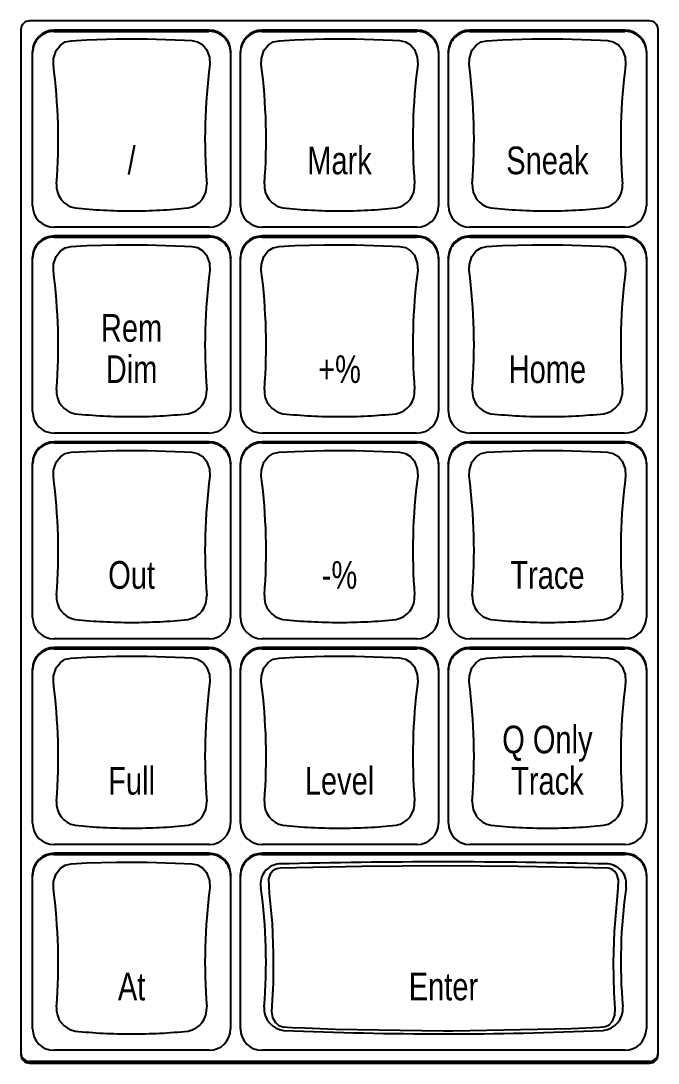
# Model space of a CAD drawing. Header units: inches. Extents: x 0.6 to 61.5, y 0.9 to 41.7.
# Drawn here: x 27.255 to 29.554, y 18.074 to 21.836 of the extents above; entities that cross this region are included whole.
import ezdxf
from ezdxf.enums import TextEntityAlignment as Align

# ---------------------------------------------------------------- set-up
doc = ezdxf.new("R2010")
doc.units = ezdxf.units.IN
doc.header["$MEASUREMENT"] = 0
doc.layers.add('KEYCAP LABELS', color=2, linetype='Continuous')
doc.layers.add('OBJECT', color=7, linetype='Continuous')
doc.styles.get("Standard").update_dxf_attribs({"font": 'arial.ttf'})

msp = doc.modelspace()

# ---------------------------------------------------------------- linework, layer by layer
at = {"layer": 'OBJECT'}
for p, q in [((29.5229, 21.8363), (27.2864, 21.8363)), ((27.2552, 21.8054), (27.2552, 18.1052)), ((27.9342, 21.8028), (27.3752, 21.8028)), ((27.3754, 21.7984), (27.9339, 21.7984)), ((28.6842, 21.8028), (28.1252, 21.8028)), ((28.1254, 21.7984), (28.6839, 21.7984)), ((29.4342, 21.8028), (28.8752, 21.8028)), ((28.8754, 21.7984), (29.4339, 21.7984)), ((29.5542, 18.1052), (29.5542, 21.8054)), ((27.2974, 21.7216), (27.2972, 21.7255)), ((28.0122, 21.7255), (28.0119, 21.7216)), ((28.0474, 21.7216), (28.0472, 21.7255)), ((28.7622, 21.7255), (28.7619, 21.7216)), ((28.7974, 21.7216), (28.7972, 21.7255)), ((29.5122, 21.7255), (29.5119, 21.7216)), ((27.934, 21.0914), (27.3754, 21.0914)), ((28.684, 21.0914), (28.1254, 21.0914)), ((29.434, 21.0914), (28.8754, 21.0914)), ((27.9342, 21.0601), (27.3752, 21.0601)), ((27.3754, 21.0557), (27.9339, 21.0557)), ((28.6842, 21.0601), (28.1252, 21.0601)), ((28.1254, 21.0557), (28.6839, 21.0557)), ((29.4342, 21.0601), (28.8752, 21.0601)), ((28.8754, 21.0557), (29.4339, 21.0557)), ((27.2974, 20.9789), (27.2972, 20.9828)), ((28.0122, 20.9828), (28.0119, 20.9789)), ((28.0474, 20.9789), (28.0472, 20.9828)), ((28.7622, 20.9828), (28.7619, 20.9789)), ((28.7974, 20.9789), (28.7972, 20.9828)), ((29.5122, 20.9828), (29.5119, 20.9789)), ((27.9342, 20.3174), (27.3752, 20.3174)), ((27.934, 20.3487), (27.3754, 20.3487)), ((28.6842, 20.3174), (28.1252, 20.3174)), ((28.684, 20.3487), (28.1254, 20.3487)), ((29.4342, 20.3174), (28.8752, 20.3174)), ((29.434, 20.3487), (28.8754, 20.3487)), ((27.3754, 20.313), (27.9339, 20.313)), ((28.1254, 20.313), (28.6839, 20.313)), ((28.8754, 20.313), (29.4339, 20.313)), ((27.2974, 20.2362), (27.2972, 20.2401)), ((28.0122, 20.2401), (28.0119, 20.2362)), ((28.0474, 20.2362), (28.0472, 20.2401)), ((28.7622, 20.2401), (28.7619, 20.2362)), ((28.7974, 20.2362), (28.7972, 20.2401)), ((29.5122, 20.2401), (29.5119, 20.2362)), ((27.934, 19.606), (27.3754, 19.606)), ((28.684, 19.606), (28.1254, 19.606)), ((29.434, 19.606), (28.8754, 19.606)), ((27.9342, 19.5747), (27.3752, 19.5747)), ((27.3754, 19.5703), (27.9339, 19.5703)), ((28.6842, 19.5747), (28.1252, 19.5747)), ((28.1254, 19.5703), (28.6839, 19.5703)), ((29.4342, 19.5747), (28.8752, 19.5747)), ((28.8754, 19.5703), (29.4339, 19.5703)), ((27.2974, 19.4935), (27.2972, 19.4974)), ((28.0122, 19.4974), (28.0119, 19.4935)), ((28.0474, 19.4935), (28.0472, 19.4974)), ((28.7622, 19.4974), (28.7619, 19.4935)), ((28.7974, 19.4935), (28.7972, 19.4974)), ((29.5122, 19.4974), (29.5119, 19.4935)), ((27.934, 18.8633), (27.3754, 18.8633)), ((28.684, 18.8633), (28.1254, 18.8633)), ((29.434, 18.8633), (28.8754, 18.8633)), ((27.9342, 18.832), (27.3752, 18.832)), ((27.3754, 18.8276), (27.9339, 18.8276)), ((29.4342, 18.832), (28.1252, 18.832)), ((28.1254, 18.8276), (29.4339, 18.8276)), ((27.2974, 18.7508), (27.2972, 18.7547)), ((28.0122, 18.7547), (28.0119, 18.7508)), ((28.0474, 18.7508), (28.0472, 18.7547)), ((29.5122, 18.7547), (29.5119, 18.7508)), ((27.934, 18.1206), (27.3754, 18.1206)), ((29.4343, 18.1206), (28.1254, 18.1206)), ((29.5229, 18.0806), (27.2864, 18.0806)), ((27.2864, 18.0743), (29.5229, 18.0743))]:
    msp.add_line(p, q, dxfattribs=at)
at = {"layer": 'OBJECT', "flags": 128}
for points in [[(27.3726, 21.6782), (27.3726, 21.6782), (27.3732, 21.7002), (27.3822, 21.7287), (27.3977, 21.7488), (27.4155, 21.7602), (27.4366, 21.7647), (27.4932, 21.7677), (27.5999, 21.771), (27.7106, 21.7709), (27.8461, 21.7663), (27.8715, 21.7648), (27.8925, 21.7607), (27.9111, 21.7492), (27.9247, 21.733), (27.9354, 21.7048), (27.9368, 21.6782), (27.9368, 21.6782)], [(28.1226, 21.6782), (28.1226, 21.6782), (28.1232, 21.7002), (28.1322, 21.7287), (28.1477, 21.7488), (28.1655, 21.7602), (28.1866, 21.7647), (28.2432, 21.7677), (28.3499, 21.771), (28.4606, 21.7709), (28.5961, 21.7663), (28.6215, 21.7648), (28.6425, 21.7607), (28.6611, 21.7492), (28.6747, 21.733), (28.6854, 21.7048), (28.6868, 21.6782), (28.6868, 21.6782)], [(28.8726, 21.6782), (28.8726, 21.6782), (28.8732, 21.7002), (28.8822, 21.7287), (28.8977, 21.7488), (28.9155, 21.7602), (28.9366, 21.7647), (28.9932, 21.7677), (29.0999, 21.771), (29.2106, 21.7709), (29.3461, 21.7663), (29.3715, 21.7648), (29.3925, 21.7607), (29.4111, 21.7492), (29.4247, 21.733), (29.4354, 21.7048), (29.4368, 21.6782), (29.4368, 21.6782)], [(27.2974, 21.1685), (27.2974, 21.1685), (27.2974, 21.1686), (27.2974, 21.1688), (27.2974, 21.1696), (27.2974, 21.173), (27.2974, 21.186), (27.2974, 21.238), (27.2974, 21.445), (27.2974, 21.6524), (27.2974, 21.7043), (27.2974, 21.7172), (27.2974, 21.7205), (27.2974, 21.7213), (27.2974, 21.7215), (27.2974, 21.7216), (27.2974, 21.7216), (27.2974, 21.7216), (27.2974, 21.7216), (27.2974, 21.7216)], [(28.0119, 21.7216), (28.0119, 21.7216), (28.0119, 21.7216), (28.0119, 21.7216), (28.0119, 21.7216), (28.0119, 21.7215), (28.0119, 21.7213), (28.0119, 21.7205), (28.0119, 21.7172), (28.0119, 21.7043), (28.0119, 21.6524), (28.0119, 21.445), (28.0119, 21.238), (28.0119, 21.186), (28.0119, 21.173), (28.0119, 21.1696), (28.0119, 21.1688), (28.0119, 21.1686), (28.0119, 21.1685), (28.0119, 21.1685), (28.0119, 21.1685)], [(28.0474, 21.1685), (28.0474, 21.1685), (28.0474, 21.1686), (28.0474, 21.1688), (28.0474, 21.1696), (28.0474, 21.173), (28.0474, 21.186), (28.0474, 21.238), (28.0474, 21.445), (28.0474, 21.6524), (28.0474, 21.7043), (28.0474, 21.7172), (28.0474, 21.7205), (28.0474, 21.7213), (28.0474, 21.7215), (28.0474, 21.7216), (28.0474, 21.7216), (28.0474, 21.7216), (28.0474, 21.7216), (28.0474, 21.7216)], [(28.7619, 21.7216), (28.7619, 21.7216), (28.7619, 21.7216), (28.7619, 21.7216), (28.7619, 21.7216), (28.7619, 21.7215), (28.7619, 21.7213), (28.7619, 21.7205), (28.7619, 21.7172), (28.7619, 21.7043), (28.7619, 21.6524), (28.7619, 21.445), (28.7619, 21.238), (28.7619, 21.186), (28.7619, 21.173), (28.7619, 21.1696), (28.7619, 21.1688), (28.7619, 21.1686), (28.7619, 21.1685), (28.7619, 21.1685), (28.7619, 21.1685)], [(28.7974, 21.1685), (28.7974, 21.1685), (28.7974, 21.1686), (28.7974, 21.1688), (28.7974, 21.1696), (28.7974, 21.173), (28.7974, 21.186), (28.7974, 21.238), (28.7974, 21.445), (28.7974, 21.6524), (28.7974, 21.7043), (28.7974, 21.7172), (28.7974, 21.7205), (28.7974, 21.7213), (28.7974, 21.7215), (28.7974, 21.7216), (28.7974, 21.7216), (28.7974, 21.7216), (28.7974, 21.7216), (28.7974, 21.7216)], [(29.5119, 21.7216), (29.5119, 21.7216), (29.5119, 21.7216), (29.5119, 21.7216), (29.5119, 21.7216), (29.5119, 21.7215), (29.5119, 21.7213), (29.5119, 21.7205), (29.5119, 21.7172), (29.5119, 21.7043), (29.5119, 21.6524), (29.5119, 21.445), (29.5119, 21.238), (29.5119, 21.186), (29.5119, 21.173), (29.5119, 21.1696), (29.5119, 21.1688), (29.5119, 21.1686), (29.5119, 21.1685), (29.5119, 21.1685), (29.5119, 21.1685)], [(27.3726, 20.9355), (27.3726, 20.9355), (27.3732, 20.9575), (27.3822, 20.986), (27.3977, 21.006), (27.4155, 21.0175), (27.4366, 21.022), (27.4932, 21.025), (27.5999, 21.0283), (27.7106, 21.0282), (27.8461, 21.0236), (27.8715, 21.0221), (27.8925, 21.018), (27.9111, 21.0065), (27.9247, 20.9903), (27.9354, 20.9621), (27.9368, 20.9355), (27.9368, 20.9355)], [(28.1226, 20.9355), (28.1226, 20.9355), (28.1232, 20.9575), (28.1322, 20.986), (28.1477, 21.006), (28.1655, 21.0175), (28.1866, 21.022), (28.2432, 21.025), (28.3499, 21.0283), (28.4606, 21.0282), (28.5961, 21.0236), (28.6215, 21.0221), (28.6425, 21.018), (28.6611, 21.0065), (28.6747, 20.9903), (28.6854, 20.9621), (28.6868, 20.9355), (28.6868, 20.9355)], [(28.8726, 20.9355), (28.8726, 20.9355), (28.8732, 20.9575), (28.8822, 20.986), (28.8977, 21.006), (28.9155, 21.0175), (28.9366, 21.022), (28.9932, 21.025), (29.0999, 21.0283), (29.2106, 21.0282), (29.3461, 21.0236), (29.3715, 21.0221), (29.3925, 21.018), (29.4111, 21.0065), (29.4247, 20.9903), (29.4354, 20.9621), (29.4368, 20.9355), (29.4368, 20.9355)], [(27.2974, 20.4258), (27.2974, 20.4258), (27.2974, 20.4259), (27.2974, 20.4261), (27.2974, 20.4269), (27.2974, 20.4303), (27.2974, 20.4433), (27.2974, 20.4953), (27.2974, 20.7023), (27.2974, 20.9097), (27.2974, 20.9616), (27.2974, 20.9745), (27.2974, 20.9778), (27.2974, 20.9786), (27.2974, 20.9788), (27.2974, 20.9789), (27.2974, 20.9789), (27.2974, 20.9789), (27.2974, 20.9789), (27.2974, 20.9789)], [(28.0119, 20.9789), (28.0119, 20.9789), (28.0119, 20.9789), (28.0119, 20.9789), (28.0119, 20.9789), (28.0119, 20.9788), (28.0119, 20.9786), (28.0119, 20.9778), (28.0119, 20.9745), (28.0119, 20.9616), (28.0119, 20.9097), (28.0119, 20.7023), (28.0119, 20.4953), (28.0119, 20.4433), (28.0119, 20.4303), (28.0119, 20.4269), (28.0119, 20.4261), (28.0119, 20.4259), (28.0119, 20.4258), (28.0119, 20.4258), (28.0119, 20.4258)], [(28.0474, 20.4258), (28.0474, 20.4258), (28.0474, 20.4259), (28.0474, 20.4261), (28.0474, 20.4269), (28.0474, 20.4303), (28.0474, 20.4433), (28.0474, 20.4953), (28.0474, 20.7023), (28.0474, 20.9097), (28.0474, 20.9616), (28.0474, 20.9745), (28.0474, 20.9778), (28.0474, 20.9786), (28.0474, 20.9788), (28.0474, 20.9789), (28.0474, 20.9789), (28.0474, 20.9789), (28.0474, 20.9789), (28.0474, 20.9789)], [(28.7619, 20.9789), (28.7619, 20.9789), (28.7619, 20.9789), (28.7619, 20.9789), (28.7619, 20.9789), (28.7619, 20.9788), (28.7619, 20.9786), (28.7619, 20.9778), (28.7619, 20.9745), (28.7619, 20.9616), (28.7619, 20.9097), (28.7619, 20.7023), (28.7619, 20.4953), (28.7619, 20.4433), (28.7619, 20.4303), (28.7619, 20.4269), (28.7619, 20.4261), (28.7619, 20.4259), (28.7619, 20.4258), (28.7619, 20.4258), (28.7619, 20.4258)], [(28.7974, 20.4258), (28.7974, 20.4258), (28.7974, 20.4259), (28.7974, 20.4261), (28.7974, 20.4269), (28.7974, 20.4303), (28.7974, 20.4433), (28.7974, 20.4953), (28.7974, 20.7023), (28.7974, 20.9097), (28.7974, 20.9616), (28.7974, 20.9745), (28.7974, 20.9778), (28.7974, 20.9786), (28.7974, 20.9788), (28.7974, 20.9789), (28.7974, 20.9789), (28.7974, 20.9789), (28.7974, 20.9789), (28.7974, 20.9789)], [(29.5119, 20.9789), (29.5119, 20.9789), (29.5119, 20.9789), (29.5119, 20.9789), (29.5119, 20.9789), (29.5119, 20.9788), (29.5119, 20.9786), (29.5119, 20.9778), (29.5119, 20.9745), (29.5119, 20.9616), (29.5119, 20.9097), (29.5119, 20.7023), (29.5119, 20.4953), (29.5119, 20.4433), (29.5119, 20.4303), (29.5119, 20.4269), (29.5119, 20.4261), (29.5119, 20.4259), (29.5119, 20.4258), (29.5119, 20.4258), (29.5119, 20.4258)], [(27.3726, 20.1928), (27.3726, 20.1928), (27.3732, 20.2148), (27.3822, 20.2433), (27.3977, 20.2633), (27.4155, 20.2748), (27.4366, 20.2793), (27.4932, 20.2823), (27.5999, 20.2856), (27.7106, 20.2855), (27.8461, 20.2809), (27.8715, 20.2794), (27.8925, 20.2753), (27.9111, 20.2638), (27.9247, 20.2476), (27.9354, 20.2194), (27.9368, 20.1928), (27.9368, 20.1928)], [(28.1226, 20.1928), (28.1226, 20.1928), (28.1232, 20.2148), (28.1322, 20.2433), (28.1477, 20.2633), (28.1655, 20.2748), (28.1866, 20.2793), (28.2432, 20.2823), (28.3499, 20.2856), (28.4606, 20.2855), (28.5961, 20.2809), (28.6215, 20.2794), (28.6425, 20.2753), (28.6611, 20.2638), (28.6747, 20.2476), (28.6854, 20.2194), (28.6868, 20.1928), (28.6868, 20.1928)], [(28.8726, 20.1928), (28.8726, 20.1928), (28.8732, 20.2148), (28.8822, 20.2433), (28.8977, 20.2633), (28.9155, 20.2748), (28.9366, 20.2793), (28.9932, 20.2823), (29.0999, 20.2856), (29.2106, 20.2855), (29.3461, 20.2809), (29.3715, 20.2794), (29.3925, 20.2753), (29.4111, 20.2638), (29.4247, 20.2476), (29.4354, 20.2194), (29.4368, 20.1928), (29.4368, 20.1928)], [(27.2974, 19.6831), (27.2974, 19.6831), (27.2974, 19.6832), (27.2974, 19.6834), (27.2974, 19.6842), (27.2974, 19.6876), (27.2974, 19.7006), (27.2974, 19.7526), (27.2974, 19.9596), (27.2974, 20.167), (27.2974, 20.2189), (27.2974, 20.2318), (27.2974, 20.2351), (27.2974, 20.2359), (27.2974, 20.2361), (27.2974, 20.2362), (27.2974, 20.2362), (27.2974, 20.2362), (27.2974, 20.2362), (27.2974, 20.2362)], [(28.0119, 20.2362), (28.0119, 20.2362), (28.0119, 20.2362), (28.0119, 20.2362), (28.0119, 20.2362), (28.0119, 20.2361), (28.0119, 20.2359), (28.0119, 20.2351), (28.0119, 20.2318), (28.0119, 20.2189), (28.0119, 20.167), (28.0119, 19.9596), (28.0119, 19.7526), (28.0119, 19.7006), (28.0119, 19.6876), (28.0119, 19.6842), (28.0119, 19.6834), (28.0119, 19.6832), (28.0119, 19.6831), (28.0119, 19.6831), (28.0119, 19.6831)], [(28.0474, 19.6831), (28.0474, 19.6831), (28.0474, 19.6832), (28.0474, 19.6834), (28.0474, 19.6842), (28.0474, 19.6876), (28.0474, 19.7006), (28.0474, 19.7526), (28.0474, 19.9596), (28.0474, 20.167), (28.0474, 20.2189), (28.0474, 20.2318), (28.0474, 20.2351), (28.0474, 20.2359), (28.0474, 20.2361), (28.0474, 20.2362), (28.0474, 20.2362), (28.0474, 20.2362), (28.0474, 20.2362), (28.0474, 20.2362)], [(28.7619, 20.2362), (28.7619, 20.2362), (28.7619, 20.2362), (28.7619, 20.2362), (28.7619, 20.2362), (28.7619, 20.2361), (28.7619, 20.2359), (28.7619, 20.2351), (28.7619, 20.2318), (28.7619, 20.2189), (28.7619, 20.167), (28.7619, 19.9596), (28.7619, 19.7526), (28.7619, 19.7006), (28.7619, 19.6876), (28.7619, 19.6842), (28.7619, 19.6834), (28.7619, 19.6832), (28.7619, 19.6831), (28.7619, 19.6831), (28.7619, 19.6831)], [(28.7974, 19.6831), (28.7974, 19.6831), (28.7974, 19.6832), (28.7974, 19.6834), (28.7974, 19.6842), (28.7974, 19.6876), (28.7974, 19.7006), (28.7974, 19.7526), (28.7974, 19.9596), (28.7974, 20.167), (28.7974, 20.2189), (28.7974, 20.2318), (28.7974, 20.2351), (28.7974, 20.2359), (28.7974, 20.2361), (28.7974, 20.2362), (28.7974, 20.2362), (28.7974, 20.2362), (28.7974, 20.2362), (28.7974, 20.2362)], [(29.5119, 20.2362), (29.5119, 20.2362), (29.5119, 20.2362), (29.5119, 20.2362), (29.5119, 20.2362), (29.5119, 20.2361), (29.5119, 20.2359), (29.5119, 20.2351), (29.5119, 20.2318), (29.5119, 20.2189), (29.5119, 20.167), (29.5119, 19.9596), (29.5119, 19.7526), (29.5119, 19.7006), (29.5119, 19.6876), (29.5119, 19.6842), (29.5119, 19.6834), (29.5119, 19.6832), (29.5119, 19.6831), (29.5119, 19.6831), (29.5119, 19.6831)], [(27.3726, 19.4501), (27.3726, 19.4501), (27.3732, 19.4721), (27.3822, 19.5006), (27.3977, 19.5206), (27.4155, 19.5321), (27.4366, 19.5366), (27.4932, 19.5396), (27.5999, 19.5429), (27.7106, 19.5428), (27.8461, 19.5382), (27.8715, 19.5367), (27.8925, 19.5326), (27.9111, 19.5211), (27.9247, 19.5049), (27.9354, 19.4767), (27.9368, 19.4501), (27.9368, 19.4501)], [(28.1226, 19.4501), (28.1226, 19.4501), (28.1232, 19.4721), (28.1322, 19.5006), (28.1477, 19.5206), (28.1655, 19.5321), (28.1866, 19.5366), (28.2432, 19.5396), (28.3499, 19.5429), (28.4606, 19.5428), (28.5961, 19.5382), (28.6215, 19.5367), (28.6425, 19.5326), (28.6611, 19.5211), (28.6747, 19.5049), (28.6854, 19.4767), (28.6868, 19.4501), (28.6868, 19.4501)], [(28.8726, 19.4501), (28.8726, 19.4501), (28.8732, 19.4721), (28.8822, 19.5006), (28.8977, 19.5206), (28.9155, 19.5321), (28.9366, 19.5366), (28.9932, 19.5396), (29.0999, 19.5429), (29.2106, 19.5428), (29.3461, 19.5382), (29.3715, 19.5367), (29.3925, 19.5326), (29.4111, 19.5211), (29.4247, 19.5049), (29.4354, 19.4767), (29.4368, 19.4501), (29.4368, 19.4501)], [(27.2974, 18.9404), (27.2974, 18.9404), (27.2974, 18.9405), (27.2974, 18.9407), (27.2974, 18.9415), (27.2974, 18.9449), (27.2974, 18.9579), (27.2974, 19.0099), (27.2974, 19.2169), (27.2974, 19.4243), (27.2974, 19.4762), (27.2974, 19.4891), (27.2974, 19.4924), (27.2974, 19.4932), (27.2974, 19.4934), (27.2974, 19.4935), (27.2974, 19.4935), (27.2974, 19.4935), (27.2974, 19.4935), (27.2974, 19.4935)], [(28.0119, 19.4935), (28.0119, 19.4935), (28.0119, 19.4935), (28.0119, 19.4935), (28.0119, 19.4935), (28.0119, 19.4934), (28.0119, 19.4932), (28.0119, 19.4924), (28.0119, 19.4891), (28.0119, 19.4762), (28.0119, 19.4243), (28.0119, 19.2169), (28.0119, 19.0099), (28.0119, 18.9579), (28.0119, 18.9449), (28.0119, 18.9415), (28.0119, 18.9407), (28.0119, 18.9405), (28.0119, 18.9404), (28.0119, 18.9404), (28.0119, 18.9404)], [(28.0474, 18.9404), (28.0474, 18.9404), (28.0474, 18.9405), (28.0474, 18.9407), (28.0474, 18.9415), (28.0474, 18.9449), (28.0474, 18.9579), (28.0474, 19.0099), (28.0474, 19.2169), (28.0474, 19.4243), (28.0474, 19.4762), (28.0474, 19.4891), (28.0474, 19.4924), (28.0474, 19.4932), (28.0474, 19.4934), (28.0474, 19.4935), (28.0474, 19.4935), (28.0474, 19.4935), (28.0474, 19.4935), (28.0474, 19.4935)], [(28.7619, 19.4935), (28.7619, 19.4935), (28.7619, 19.4935), (28.7619, 19.4935), (28.7619, 19.4935), (28.7619, 19.4934), (28.7619, 19.4932), (28.7619, 19.4924), (28.7619, 19.4891), (28.7619, 19.4762), (28.7619, 19.4243), (28.7619, 19.2169), (28.7619, 19.0099), (28.7619, 18.9579), (28.7619, 18.9449), (28.7619, 18.9415), (28.7619, 18.9407), (28.7619, 18.9405), (28.7619, 18.9404), (28.7619, 18.9404), (28.7619, 18.9404)], [(28.7974, 18.9404), (28.7974, 18.9404), (28.7974, 18.9405), (28.7974, 18.9407), (28.7974, 18.9415), (28.7974, 18.9449), (28.7974, 18.9579), (28.7974, 19.0099), (28.7974, 19.2169), (28.7974, 19.4243), (28.7974, 19.4762), (28.7974, 19.4891), (28.7974, 19.4924), (28.7974, 19.4932), (28.7974, 19.4934), (28.7974, 19.4935), (28.7974, 19.4935), (28.7974, 19.4935), (28.7974, 19.4935), (28.7974, 19.4935)], [(29.5119, 19.4935), (29.5119, 19.4935), (29.5119, 19.4935), (29.5119, 19.4935), (29.5119, 19.4935), (29.5119, 19.4934), (29.5119, 19.4932), (29.5119, 19.4924), (29.5119, 19.4891), (29.5119, 19.4762), (29.5119, 19.4243), (29.5119, 19.2169), (29.5119, 19.0099), (29.5119, 18.9579), (29.5119, 18.9449), (29.5119, 18.9415), (29.5119, 18.9407), (29.5119, 18.9405), (29.5119, 18.9404), (29.5119, 18.9404), (29.5119, 18.9404)], [(27.3726, 18.7074), (27.3726, 18.7074), (27.3732, 18.7294), (27.3822, 18.7579), (27.3977, 18.7779), (27.4155, 18.7894), (27.4366, 18.7939), (27.4932, 18.7969), (27.5999, 18.8002), (27.7106, 18.8001), (27.8461, 18.7954), (27.8715, 18.794), (27.8925, 18.7899), (27.9111, 18.7784), (27.9247, 18.7622), (27.9354, 18.734), (27.9368, 18.7074), (27.9368, 18.7074)], [(28.7797, 18.1907), (28.814, 18.1907), (29.2417, 18.1997), (29.3424, 18.2039), (29.3643, 18.2063), (29.3769, 18.2129), (29.3891, 18.2258), (29.3983, 18.2473), (29.3996, 18.2712), (29.3958, 18.329), (29.3932, 18.4381), (29.3963, 18.5496), (29.4101, 18.7044), (29.4117, 18.7357), (29.4056, 18.7552), (29.3975, 18.7664), (29.3868, 18.7742), (29.3738, 18.7779), (29.3192, 18.7795), (29.0488, 18.7846), (28.7776, 18.7864), (28.4851, 18.7843), (28.2491, 18.7797), (28.1903, 18.7781), (28.1772, 18.7761), (28.1657, 18.7699), (28.1544, 18.7563), (28.1484, 18.7396), (28.1514, 18.6867), (28.1613, 18.5783), (28.1659, 18.4699), (28.165, 18.3628), (28.1593, 18.2609), (28.1634, 18.2393), (28.1739, 18.2208), (28.1855, 18.2107), (28.2004, 18.205), (28.233, 18.2032), (28.2798, 18.2012), (28.39, 18.1971), (28.7797, 18.1907)], [(27.2974, 18.1977), (27.2974, 18.1977), (27.2974, 18.1978), (27.2974, 18.198), (27.2974, 18.1988), (27.2974, 18.2022), (27.2974, 18.2152), (27.2974, 18.2672), (27.2974, 18.4742), (27.2974, 18.6816), (27.2974, 18.7335), (27.2974, 18.7464), (27.2974, 18.7497), (27.2974, 18.7505), (27.2974, 18.7507), (27.2974, 18.7508), (27.2974, 18.7508), (27.2974, 18.7508), (27.2974, 18.7508), (27.2974, 18.7508)], [(28.0119, 18.7508), (28.0119, 18.7508), (28.0119, 18.7508), (28.0119, 18.7508), (28.0119, 18.7508), (28.0119, 18.7507), (28.0119, 18.7505), (28.0119, 18.7497), (28.0119, 18.7464), (28.0119, 18.7335), (28.0119, 18.6816), (28.0119, 18.4742), (28.0119, 18.2672), (28.0119, 18.2152), (28.0119, 18.2022), (28.0119, 18.1988), (28.0119, 18.198), (28.0119, 18.1978), (28.0119, 18.1977), (28.0119, 18.1977), (28.0119, 18.1977)], [(28.0474, 18.1977), (28.0474, 18.1977), (28.0474, 18.1978), (28.0474, 18.198), (28.0474, 18.1988), (28.0474, 18.2022), (28.0474, 18.2152), (28.0474, 18.2672), (28.0474, 18.4742), (28.0474, 18.6816), (28.0474, 18.7335), (28.0474, 18.7464), (28.0474, 18.7497), (28.0474, 18.7505), (28.0474, 18.7507), (28.0474, 18.7508), (28.0474, 18.7508), (28.0474, 18.7508), (28.0474, 18.7508), (28.0474, 18.7508)], [(29.5119, 18.7508), (29.5119, 18.7508), (29.5119, 18.7508), (29.5119, 18.7508), (29.5119, 18.7508), (29.5119, 18.7507), (29.5119, 18.7505), (29.5119, 18.7497), (29.5119, 18.7464), (29.5119, 18.7335), (29.5119, 18.6816), (29.5119, 18.4742), (29.5119, 18.2672), (29.5119, 18.2152), (29.5119, 18.2022), (29.5119, 18.1988), (29.5119, 18.198), (29.5119, 18.1978), (29.5119, 18.1977), (29.5119, 18.1977), (29.5119, 18.1977)]]:
    msp.add_lwpolyline(points, dxfattribs=at)
at = {"layer": 'OBJECT'}
for centre, radius, start, end in [((27.2863, 21.8052), 0.0311, 89.7212, 179.7185), ((29.5231, 21.8052), 0.0311, 0.2815, 90.2788), ((27.3744, 21.7215), 0.0769, 89.1929, 179.9294), ((27.9349, 21.7214), 0.0771, 0.1623, 90.7154), ((28.1244, 21.7215), 0.0769, 89.1929, 179.9294), ((28.6849, 21.7214), 0.0771, 0.1623, 90.7154), ((28.8744, 21.7215), 0.0769, 89.1929, 179.9294), ((29.4349, 21.7214), 0.0771, 0.1623, 90.7154), ((25.3049, 21.4097), 2.085, 355.5674, 7.3993), ((30.0005, 21.4098), 2.0811, 172.5894, 184.4439), ((26.0549, 21.4097), 2.085, 355.5674, 7.3993), ((30.7505, 21.4098), 2.0811, 172.5894, 184.4439), ((26.8049, 21.4097), 2.085, 355.5674, 7.3993), ((31.5005, 21.4098), 2.0811, 172.5894, 184.4439), ((27.466, 21.2421), 0.0825, 175.5484, 259.3229), ((27.8442, 21.2415), 0.0817, 280.1739, 4.9548), ((28.216, 21.2421), 0.0825, 175.5484, 259.3229), ((28.5942, 21.2415), 0.0817, 280.1739, 4.9548), ((28.966, 21.2421), 0.0825, 175.5484, 259.3229), ((29.3442, 21.2415), 0.0817, 280.1739, 4.9548), ((27.375, 21.1689), 0.0775, 180.3295, 270.3272), ((27.656, 23.1614), 2.0109, 264.1391, 269.9613), ((27.6535, 23.1581), 2.0076, 270.034, 275.8656), ((27.9341, 21.1692), 0.0778, 269.8748, 359.4685), ((28.125, 21.1689), 0.0775, 180.3295, 270.3272), ((28.406, 23.1614), 2.0109, 264.1391, 269.9613), ((28.4035, 23.1581), 2.0076, 270.034, 275.8656), ((28.6841, 21.1692), 0.0778, 269.8748, 359.4685), ((28.875, 21.1689), 0.0775, 180.3295, 270.3272), ((29.156, 23.1614), 2.0109, 264.1391, 269.9613), ((29.1535, 23.1581), 2.0076, 270.034, 275.8656), ((29.4341, 21.1692), 0.0778, 269.8748, 359.4685), ((27.3744, 20.9788), 0.0769, 89.1929, 179.9294), ((27.9349, 20.9787), 0.0771, 0.1623, 90.7154), ((28.1244, 20.9788), 0.0769, 89.1929, 179.9294), ((28.6849, 20.9787), 0.0771, 0.1623, 90.7154), ((28.8744, 20.9788), 0.0769, 89.1929, 179.9294), ((29.4349, 20.9787), 0.0771, 0.1623, 90.7154), ((25.3049, 20.667), 2.085, 355.5674, 7.3993), ((30.0005, 20.6671), 2.0811, 172.5894, 184.4439), ((26.0549, 20.667), 2.085, 355.5674, 7.3993), ((30.7505, 20.6671), 2.0811, 172.5894, 184.4439), ((26.8049, 20.667), 2.085, 355.5674, 7.3993), ((31.5005, 20.6671), 2.0811, 172.5894, 184.4439), ((27.466, 20.4994), 0.0825, 175.5484, 259.3229), ((27.8442, 20.4988), 0.0817, 280.1739, 4.9548), ((28.216, 20.4994), 0.0825, 175.5484, 259.3229), ((28.5942, 20.4988), 0.0817, 280.1739, 4.9548), ((28.966, 20.4994), 0.0825, 175.5484, 259.3229), ((29.3442, 20.4988), 0.0817, 280.1739, 4.9548), ((27.375, 20.4262), 0.0775, 180.3295, 270.3272), ((27.656, 22.4187), 2.0109, 264.1391, 269.9613), ((27.6535, 22.4154), 2.0076, 270.034, 275.8656), ((27.9341, 20.4265), 0.0778, 269.8748, 359.4685), ((28.125, 20.4262), 0.0775, 180.3295, 270.3272), ((28.406, 22.4187), 2.0109, 264.1391, 269.9613), ((28.4035, 22.4154), 2.0076, 270.034, 275.8656), ((28.6841, 20.4265), 0.0778, 269.8748, 359.4685), ((28.875, 20.4262), 0.0775, 180.3295, 270.3272), ((29.156, 22.4187), 2.0109, 264.1391, 269.9613), ((29.1535, 22.4154), 2.0076, 270.034, 275.8656), ((29.4341, 20.4265), 0.0778, 269.8748, 359.4685), ((27.3744, 20.2361), 0.0769, 89.1929, 179.9294), ((27.9349, 20.236), 0.0771, 0.1623, 90.7154), ((28.1244, 20.2361), 0.0769, 89.1929, 179.9294), ((28.6849, 20.236), 0.0771, 0.1623, 90.7154), ((28.8744, 20.2361), 0.0769, 89.1929, 179.9294), ((29.4349, 20.236), 0.0771, 0.1623, 90.7154), ((25.3049, 19.9243), 2.085, 355.5674, 7.3993), ((30.0005, 19.9244), 2.0811, 172.5894, 184.4439), ((26.0549, 19.9243), 2.085, 355.5674, 7.3993), ((30.7505, 19.9244), 2.0811, 172.5894, 184.4439), ((26.8049, 19.9243), 2.085, 355.5674, 7.3993), ((31.5005, 19.9244), 2.0811, 172.5894, 184.4439), ((27.466, 19.7567), 0.0825, 175.5484, 259.3229), ((27.8442, 19.7561), 0.0817, 280.1739, 4.9548), ((28.216, 19.7567), 0.0825, 175.5484, 259.3229), ((28.5942, 19.7561), 0.0817, 280.1739, 4.9548), ((28.966, 19.7567), 0.0825, 175.5484, 259.3229), ((29.3442, 19.7561), 0.0817, 280.1739, 4.9548), ((27.375, 19.6835), 0.0775, 180.3295, 270.3272), ((27.656, 21.676), 2.0109, 264.1391, 269.9613), ((27.6535, 21.6727), 2.0076, 270.034, 275.8656), ((27.9341, 19.6838), 0.0778, 269.8748, 359.4685), ((28.125, 19.6835), 0.0775, 180.3295, 270.3272), ((28.406, 21.676), 2.0109, 264.1391, 269.9613), ((28.4035, 21.6727), 2.0076, 270.034, 275.8656), ((28.6841, 19.6838), 0.0778, 269.8748, 359.4685), ((28.875, 19.6835), 0.0775, 180.3295, 270.3272), ((29.156, 21.676), 2.0109, 264.1391, 269.9613), ((29.1535, 21.6727), 2.0076, 270.034, 275.8656), ((29.4341, 19.6838), 0.0778, 269.8748, 359.4685), ((27.3744, 19.4934), 0.0769, 89.1929, 179.9294), ((27.9349, 19.4933), 0.0771, 0.1623, 90.7154), ((28.1244, 19.4934), 0.0769, 89.1929, 179.9294), ((28.6849, 19.4933), 0.0771, 0.1623, 90.7154), ((28.8744, 19.4934), 0.0769, 89.1929, 179.9294), ((29.4349, 19.4933), 0.0771, 0.1623, 90.7154), ((25.3049, 19.1816), 2.085, 355.5674, 7.3993), ((30.0005, 19.1817), 2.0811, 172.5894, 184.4439), ((26.0549, 19.1816), 2.085, 355.5674, 7.3993), ((30.7505, 19.1817), 2.0811, 172.5894, 184.4439), ((26.8049, 19.1816), 2.085, 355.5674, 7.3993), ((31.5005, 19.1817), 2.0811, 172.5894, 184.4439), ((27.466, 19.014), 0.0825, 175.5484, 259.3229), ((27.8442, 19.0134), 0.0817, 280.1739, 4.9548), ((28.216, 19.014), 0.0825, 175.5484, 259.3229), ((28.5942, 19.0134), 0.0817, 280.1739, 4.9548), ((28.966, 19.014), 0.0825, 175.5484, 259.3229), ((29.3442, 19.0134), 0.0817, 280.1739, 4.9548), ((27.375, 18.9408), 0.0775, 180.3295, 270.3272), ((27.656, 20.9333), 2.0109, 264.1391, 269.9613), ((27.6535, 20.93), 2.0076, 270.034, 275.8656), ((27.9341, 18.9411), 0.0778, 269.8748, 359.4685), ((28.125, 18.9408), 0.0775, 180.3295, 270.3272), ((28.406, 20.9333), 2.0109, 264.1391, 269.9613), ((28.4035, 20.93), 2.0076, 270.034, 275.8656), ((28.6841, 18.9411), 0.0778, 269.8748, 359.4685), ((28.875, 18.9408), 0.0775, 180.3295, 270.3272), ((29.156, 20.9333), 2.0109, 264.1391, 269.9613), ((29.1535, 20.93), 2.0076, 270.034, 275.8656), ((29.4341, 18.9411), 0.0778, 269.8748, 359.4685), ((27.3744, 18.7507), 0.0769, 89.1929, 179.9294), ((27.9349, 18.7506), 0.0771, 0.1623, 90.7154), ((28.1244, 18.7507), 0.0769, 89.1929, 179.9294), ((29.4349, 18.7506), 0.0771, 0.1623, 90.7154), ((28.1917, 18.7217), 0.0719, 94.8517, 190.6304), ((28.7797, -5.0945), 23.8952, 88.57551, 91.42449), ((29.3671, 18.7213), 0.0723, 349.7327, 84.7853), ((25.3049, 18.4389), 2.085, 355.5674, 7.3993), ((30.0005, 18.439), 2.0811, 172.5894, 184.4439), ((26.1762, 18.4389), 1.9635, 355.275, 7.8879), ((31.3598, 18.4396), 1.9402, 172.0362, 184.8009), ((27.466, 18.2713), 0.0825, 175.5484, 259.3229), ((27.8442, 18.2707), 0.0817, 280.1739, 4.9548), ((28.2122, 18.2714), 0.0794, 175.7859, 263.3101), ((29.3483, 18.2704), 0.0784, 275.9514, 4.9527), ((27.375, 18.1981), 0.0775, 180.3295, 270.3272), ((27.656, 20.1906), 2.0109, 264.1391, 269.9613), ((27.6535, 20.1873), 2.0076, 270.034, 275.8656), ((27.9341, 18.1984), 0.0778, 269.8748, 359.4685), ((28.125, 18.1981), 0.0775, 180.3295, 270.3272), ((28.7918, 31.9348), 13.7549, 267.54629, 269.9494), ((28.7696, 31.8407), 13.6609, 270.04232, 272.46198), ((29.4341, 18.1984), 0.0778, 269.8748, 359.4685), ((27.2863, 18.1117), 0.0311, 180.2815, 270.2788), ((27.2863, 18.1054), 0.0311, 180.2815, 270.2788), ((29.5231, 18.1117), 0.0311, 269.7212, 359.7185), ((29.5231, 18.1054), 0.0311, 269.7212, 359.7185)]:
    msp.add_arc(centre, radius, start, end, dxfattribs=at)
for centre, major_axis, start_param, end_param in [((27.3752, 21.7255), (0.078, -0.0003), 1.574728, 3.145448), ((27.9342, 21.7255), (0.078, 0.0003), 6.27933, 7.85005), ((28.1252, 21.7255), (0.078, -0.0003), 1.574728, 3.145448), ((28.6842, 21.7255), (0.078, 0.0003), 6.27933, 7.85005), ((28.8752, 21.7255), (0.078, -0.0003), 1.574728, 3.145448), ((29.4342, 21.7255), (0.078, 0.0003), 6.27933, 7.85005), ((27.3752, 20.9828), (0.078, -0.0003), 1.574728, 3.145448), ((27.9342, 20.9828), (0.078, 0.0003), 6.27933, 7.85005), ((28.1252, 20.9828), (0.078, -0.0003), 1.574728, 3.145448), ((28.6842, 20.9828), (0.078, 0.0003), 6.27933, 7.85005), ((28.8752, 20.9828), (0.078, -0.0003), 1.574728, 3.145448), ((29.4342, 20.9828), (0.078, 0.0003), 6.27933, 7.85005), ((27.3752, 20.2401), (0.078, -0.0003), 1.574728, 3.145448), ((27.9342, 20.2401), (0.078, 0.0003), 6.27933, 7.85005), ((28.1252, 20.2401), (0.078, -0.0003), 1.574728, 3.145448), ((28.6842, 20.2401), (0.078, 0.0003), 6.27933, 7.85005), ((28.8752, 20.2401), (0.078, -0.0003), 1.574728, 3.145448), ((29.4342, 20.2401), (0.078, 0.0003), 6.27933, 7.85005), ((27.3752, 19.4974), (0.078, -0.0003), 1.574728, 3.145448), ((27.9342, 19.4974), (0.078, 0.0003), 6.27933, 7.85005), ((28.1252, 19.4974), (0.078, -0.0003), 1.574728, 3.145448), ((28.6842, 19.4974), (0.078, 0.0003), 6.27933, 7.85005), ((28.8752, 19.4974), (0.078, -0.0003), 1.574728, 3.145448), ((29.4342, 19.4974), (0.078, 0.0003), 6.27933, 7.85005), ((27.3752, 18.7547), (0.078, -0.0003), 1.574728, 3.145448), ((27.9342, 18.7547), (0.078, 0.0003), 6.27933, 7.85005), ((28.1252, 18.7547), (0.078, -0.0003), 1.574728, 3.145448), ((29.4342, 18.7547), (0.078, 0.0003), 6.27933, 7.85005)]:
    msp.add_ellipse(centre, major_axis=major_axis, ratio=0.990268, start_param=start_param, end_param=end_param, dxfattribs=at)

# ---------------------------------------------------------------- texts
at = {"layer": 'KEYCAP LABELS', "width": 0.75}
for s, p in [('/', (27.6547, 21.2825)), ('Mark', (28.4047, 21.2825)), ('Sneak', (29.1547, 21.2825)), ('Rem', (27.6547, 20.6779)), ('Dim', (27.6547, 20.5291)), ('+%', (28.4047, 20.5291)), ('Home', (29.1547, 20.5291)), ('Out', (27.6547, 19.7864)), ('-%', (28.4047, 19.7864)), ('Trace', (29.1547, 19.7864)), ('Q Only', (29.1547, 19.1925)), ('Full', (27.6547, 19.0437)), ('Level', (28.4047, 19.0437)), ('Track', (29.1547, 19.0437)), ('At', (27.6547, 18.301)), ('Enter', (28.7797, 18.301))]:
    msp.add_text(s, height=0.1, dxfattribs=at).set_placement(p, align=Align.CENTER)

doc.saveas('drawing.dxf')
